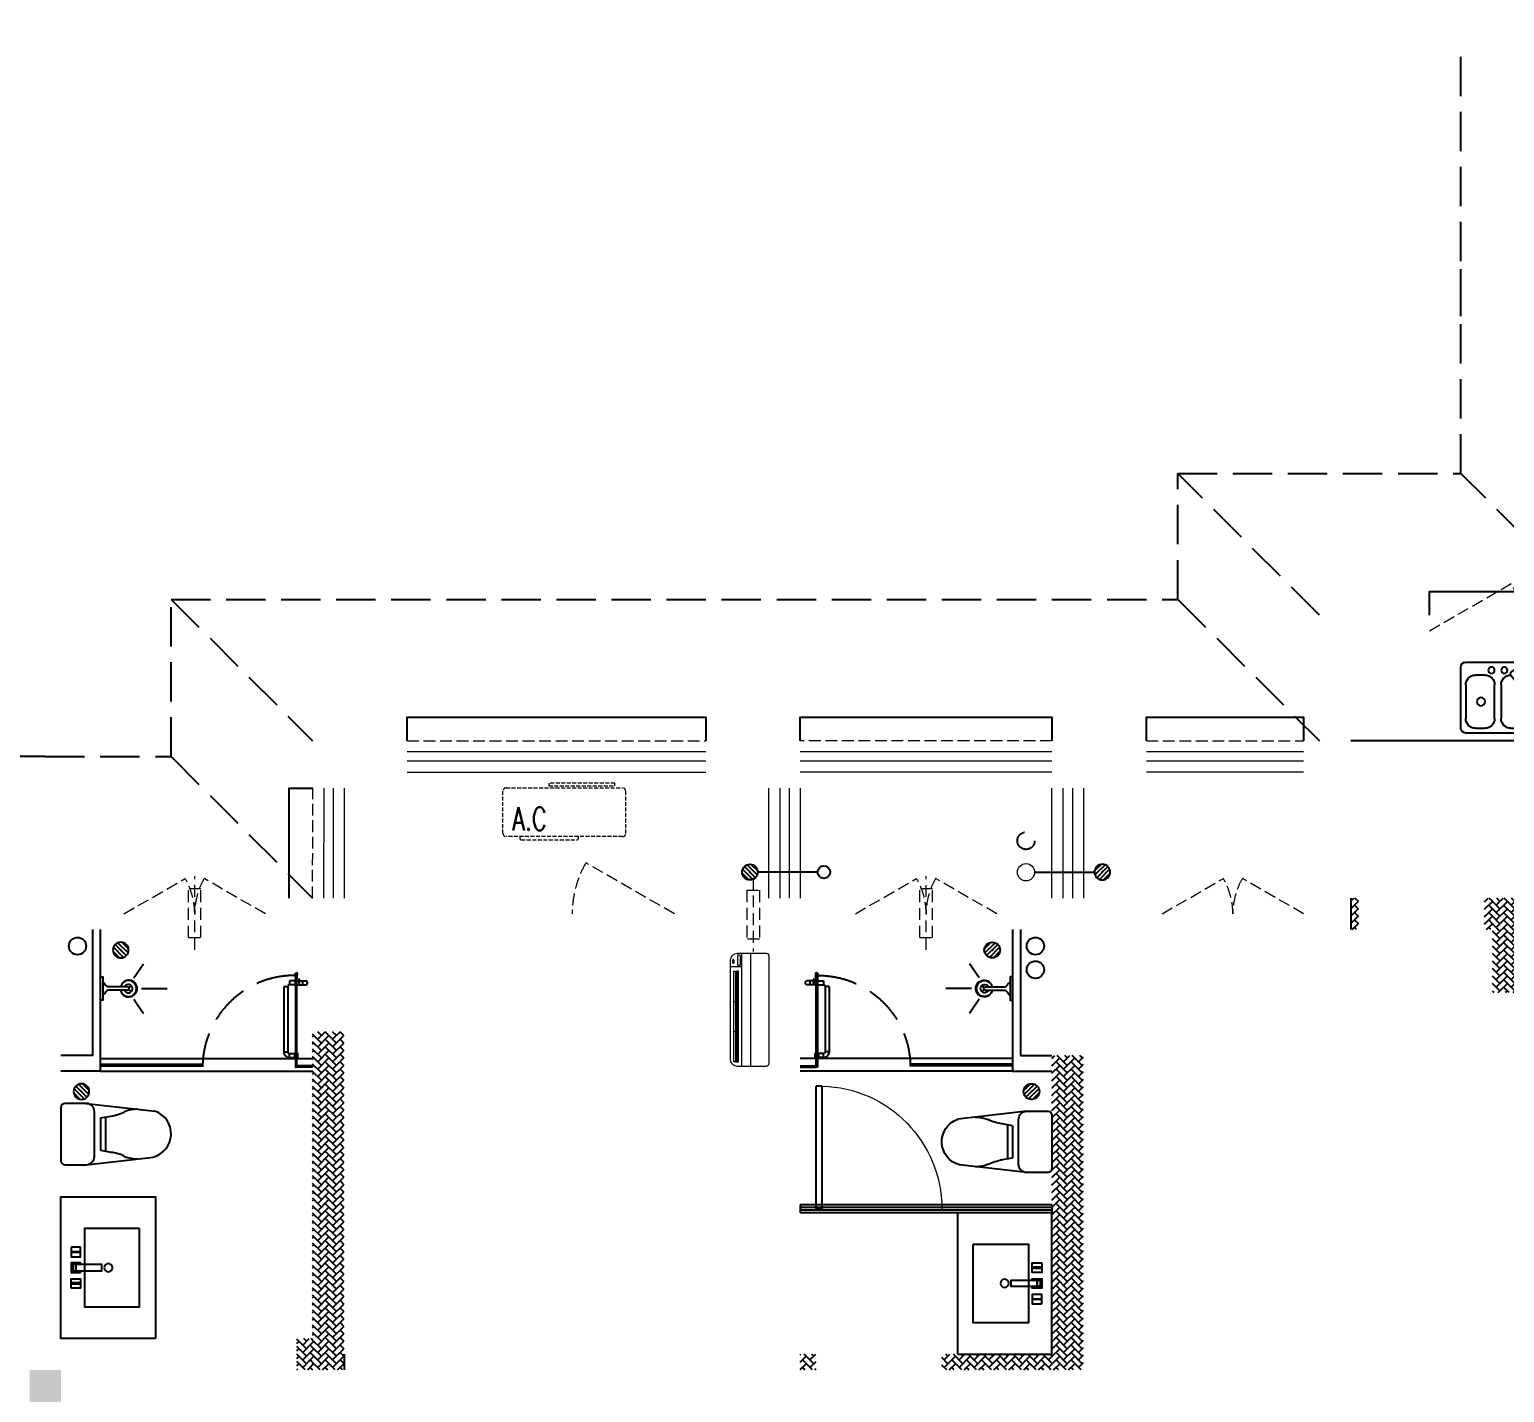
# Model space of a CAD drawing. Extents: x 3002737 to 4077523, y -995787 to -7267.
# Drawn here: x 3456554 to 3465931, y -894587 to -885920 of the extents above; entities that cross this region are included whole.
import ezdxf
from ezdxf.xclip import XClip

# ---------------------------------------------------------------- set-up
doc = ezdxf.new("R2010")
doc.units = 0
doc.header["$LTSCALE"] = 1000
doc.header["$MEASUREMENT"] = 0
doc.header["$XCLIPFRAME"] = 2
for name, pattern in [('DASH', [0.35, 0.25, -0.1]), ('DOTE', [2.42, 2, -0.2, 0.02, -0.2]), ('HIDDEN', [0.375, 0.25, -0.125])]:
    doc.linetypes.add(name, pattern=pattern)
doc.layers.get('0').update_dxf_attribs({"linetype": 'CONTINUOUS'})
for name, color, linetype in [('!!电气', 1, 'CONTINUOUS'), ('AH-FURNITURE', 1, 'CONTINUOUS'), ('CURTWALL', 4, 'CONTINUOUS'), ('IP-bath&kitchen-JOHNSON', 4, 'CONTINUOUS'), ('LVTRY', 252, 'CONTINUOUS'), ('P-bath&kitchen-JOHNSON', 4, 'CONTINUOUS'), ('VPIPE-中水', 122, 'CONTINUOUS'), ('VPIPE-凝结', 150, 'CONTINUOUS'), ('VPIPE-雨水', 4, 'DASH'), ('保温', 6, 'CONTINUOUS'), ('卫生间', 6, 'CONTINUOUS'), ('建筑-排气道', 252, 'CONTINUOUS'), ('看线', 185, 'CONTINUOUS')]:
    doc.layers.add(name, color=color, linetype=linetype)
for name, color, linetype, lineweight in [('DOTE', 19, 'DOTE', 9), ('PUB_HATCH', 8, 'CONTINUOUS', 9), ('VPIPE-废水', 31, 'TG_F', 18), ('WINDOW', 146, 'CONTINUOUS', 20), ('平面-栏杆', 56, 'CONTINUOUS', 15), ('平面-看线', 252, 'CONTINUOUS', 15), ('平面-空调室内机', 176, 'CONTINUOUS', 9), ('平面-空调预留孔', 252, 'CONTINUOUS', 15), ('立面-洞口示意', 252, 'CONTINUOUS', 13)]:
    doc.layers.add(name, color=color, linetype=linetype, lineweight=lineweight)
doc.styles.add('_TCH_DIM', font='SIMPLEX', dxfattribs={"bigfont": 'GBCBIG'})
doc.styles.add('DIM_FONT', font='SIMPLEX', dxfattribs={"width": 0.7, "bigfont": 'GBCBIG'})
doc.styles.add('TG_LINETYPE', font='SIMPLEX', dxfattribs={"width": 0.8, "height": 3, "bigfont": 'HZTXT'})
doc.linetypes.add('TG_F', pattern='A,2,-0.3,["F",TG_LINETYPE,S=0.1,R=0,X=-0.23,Y=-0.15],0', length=2.3)
pattern_1 = [(45, (0, 0), (0, 47.4157523), [100.584, -33.528]), (135, (23.708, 23.708), (3e-15, 47.4157523), [100.584, -33.528])]

# ---------------------------------------------------------------- blocks, each defined once
blk = doc.blocks.new('A$C74D73064')
at = {"layer": 'DOTE', "color": 252}
blk.add_line((94780, 54519.3), (94780, 8148.9), dxfattribs=at)
blk = doc.blocks.new('A$C7B1F0EBE')
at = {"color": 252}
ref = blk.add_blockref('A$C74D73064', (-53513, -33807.7), dxfattribs=at)
XClip(ref).set_block_clipping_path([(63315.4263309771, 50772.2529092039), (117315.4131985184, 70272.2529080271)])
blk = doc.blocks.new('A$C148B7D8E')
at = {"layer": '卫生间', "color": 252, "linetype": 'DASH'}
for p, q in [((15200, 9900), (16100, 10800)), ((17000, 9900), (17900, 10800)), ((17900, 10000), (17000, 9100)), ((24300, 10000), (23400, 9100)), ((24300, 9000), (23400, 8100))]:
    blk.add_line(p, q, dxfattribs=at)
blk.add_lwpolyline([(25100, 9000), (24300, 9000), (24300, 10000), (17900, 10000), (17900, 10800), (16100, 10800), (16100, 12200)], dxfattribs=at)
blk = doc.blocks.new('rrrrrrrrrrrra')
at = {"color": 8}
for p, q in [((252.6, 483.7), (-87.4, 483.7)), ((-112.4, 458.7), (-112.4, 324.3)), ((277.6, 324.3), (277.6, 458.7)), ((-112.4, 324.3), (-63.7, -103.4)), ((277.6, 324.3), (227.5, -115.6)), ((-59.1, 271.1), (224.3, 271.1)), ((-20.6, 232.4), (-34.2, 153.6)), ((191.3, 200.5), (-26.1, 200.5)), ((185.8, 232.4), (-20.6, 232.4)), ((185.8, 232.4), (199.4, 153.6))]:
    blk.add_line(p, q, dxfattribs=at)
for centre, radius, start, end in [((-87.4, 458.7), 25, 90, 180), ((252.6, 458.7), 25, 0, 90), ((-59.1, 324.3), 53.3, 180, 270), ((224.3, 324.3), 53.3, 270, 0), ((-322.6, 209.8), 293.8, 333.53685, 351.48282), ((487.8, 209.8), 293.8, 188.51718, 206.46315), ((149, -3.2), 224.1, 158.52022, 180), ((16.2, -3.2), 224.1, 0, 21.47978), ((83.8, -63.6), 152.8, 195.07732, 340.11812)]:
    blk.add_arc(centre, radius, start, end, dxfattribs=at)
blk = doc.blocks.new('A$C1E0F638F')
for points in [[(499.7, 435.1), (499.7, 85.1), (0, 85.1), (0, 435.1)], [(269.9, 30), (229.9, 30), (229.9, 195), (269.9, 195)], [(119.9, 0), (179.9, 0), (179.9, 60), (119.9, 60)], [(146.9, 55), (152.9, 55), (152.9, 5), (146.9, 5)], [(229.9, 30), (269.9, 30), (269.9, 10), (229.9, 10)], [(379.9, 0), (319.9, 0), (319.9, 60), (379.9, 60)], [(352.9, 55), (346.9, 55), (346.9, 5), (352.9, 5)]]:
    blk.add_lwpolyline(points, close=True)
blk.add_lwpolyline([(269.9, 60), (279.9, 60), (279.9, 0), (219.9, 0), (219.9, 60), (229.9, 60)])
blk.add_circle((249.9, 236.3), 26)
blk = doc.blocks.new('$lvtry$00000171')
for p, q in [((-74, 11), (-11, 74)), ((-70, -27), (27, 70)), ((-53, -53), (53, 53)), ((-27, -70), (70, 27)), ((11, -74), (74, -11))]:
    blk.add_line(p, q)
blk.add_circle((0, 0), 75)
blk.add_point((0, 0))
blk = doc.blocks.new('A$C5DCB2F21')
at = {"layer": 'IP-bath&kitchen-JOHNSON', "color": 8}
for p, q in [((73.6, 0), (-73.6, 0)), ((-10.5, -173.5), (-10.5, -49.3)), ((10.6, -173.5), (10.6, -49.3)), ((-68.3, -213.2), (-157.7, -275)), ((-0.1, -261.4), (-0.1, -424.7)), ((68.2, -213.2), (157.6, -275))]:
    blk.add_line(p, q, dxfattribs=at)
blk.add_lwpolyline([(73.6, 0), (73.6, -15.8), (-73.6, -15.8), (-73.6, 0)], dxfattribs=at)
for points in [[(-26.3, -30.7, -0.364142), (-37.8, -15.8, -0.020495)], [(-10.5, -49.4, 0.214893), (-26.3, -30.7, 7.649644)], [(10.6, -49.3, -0.21439), (26.3, -30.7, -7.649644)], [(26.3, -30.7, 0.364142), (37.8, -15.8, 0.020495)]]:
    blk.add_lwpolyline(points, format="xyb", dxfattribs=at)
blk.add_arc((0, -173.5), 10.5, 180, 0, dxfattribs=at)
for centre, major_axis, ratio, start_param, end_param in [((0, -181.3), (53.6, 0), 0.987577, 1.76809, 7.656688), ((0, -178.8), (-51, 0), 0.990052, -1.36297, 4.504563), ((0, -177.8), (-26.8, 0), 0.994812, -1.167677, 4.309269), ((-12.4, -164.7), (0, 1.43), 0.85, -1.570796, 4.712389), ((12.5, -164.7), (0, 1.43), 0.85, 4.712389, 10.995574), ((-12.4, -189.2), (0, 1.43), 0.85, 4.712389, 10.995574), ((12.5, -189.2), (0, 1.43), 0.85, 4.712389, 10.995574)]:
    blk.add_ellipse(centre, major_axis=major_axis, ratio=ratio, start_param=start_param, end_param=end_param, dxfattribs=at)
blk = doc.blocks.new('GDGDRGDGRD')
blk.add_hatch(color=252).paths.add_polyline_path([(491782.3, 524769), (491781.2, 524771.8), (491772.9, 524768.4), (491774, 524765.6)])
at = {"color": 252}
for p, q in [((491771.2, 524768.2), (491783, 524773.1)), ((491771.9, 524767.9), (491772.4, 524768.2)), ((491772, 524751.9), (491774.2, 524751.4)), ((491774.2, 524751.4), (491772.1, 524751.5)), ((491782.8, 524759.9), (491772.3, 524759.9)), ((491772.4, 524768.2), (491773.7, 524764.9)), ((491782.8, 524761.2), (491772.4, 524761.2)), ((491772.6, 524759.9), (491772.6, 524740.3)), ((491773.7, 524764.9), (491783, 524768.8)), ((491777.6, 524770.8), (491777.6, 524731.7)), ((491783.2, 524752), (491781, 524751.5)), ((491781, 524751.5), (491783.1, 524751.5)), ((491781.6, 524772), (491783.3, 524772.7)), ((491781.6, 524772), (491783, 524768.8)), ((491782.6, 524759.9), (491782.6, 524738.5))]:
    blk.add_line(p, q, dxfattribs=at)
for centre, radius, start, end in [((491783.7, 524755), 13.5, 155.15235, 208.97795), ((491771.6, 524767.3), 1, 111.52657, 175.76516), ((491791.1, 524766.6), 20.5, 177.99149, 196.90025), ((491772.1, 524767.5), 0.5, 112.73297, 178.05418), ((491791.1, 524766.7), 19.5, 177.46581, 196.24837), ((491786.2, 524755.4), 14.6, 161.89734, 193.71468), ((491772.3, 524748.7), 0.5, 208.97795, 24.22835), ((491781.4, 524752.8), 9.42, 188.01541, 204.22835), ((491782.7, 524748.6), 0.5, 155.41865, 330.15022), ((491771.6, 524753.7), 11.7, 335.41865, 349.51767), ((491806.6, 524764.1), 24, 160.76087, 187.04874), ((491771.3, 524755.4), 12.4, 343.94508, 21.34777), ((491783.4, 524772), 1.17, 340.04011, 112.53297), ((491771.5, 524755), 13.4, 330.15022, 25.08154), ((491783.5, 524772.2), 0.5, 340.76087, 112.53297), ((491803.9, 524764.6), 20.6, 160.04011, 190.84731)]:
    blk.add_arc(centre, radius, start, end, dxfattribs=at)
blk.add_open_spline([(491772.6, 524740.3), (491773.5, 524739.5), (491775.3, 524737.9), (491778.5, 524741.7), (491781, 524739.7), (491782.6, 524738.5)], degree=3, knots=[0, 0, 0, 0, 3.066329, 6.218313, 11.124135, 11.124135, 11.124135, 11.124135])
at = {"layer": 'IP-bath&kitchen-JOHNSON', "color": 252}
for p, q in [((490532.6, 524228.1), (491882.6, 524228.1)), ((490532.6, 524193.1), (491182.6, 524193.1)), ((490532.6, 524183.1), (491182.6, 524183.1)), ((491182.6, 524183.1), (491182.6, 524193.1)), ((491882.6, 524183.1), (491782.6, 524183.1)), ((491782.6, 524173.1), (491782.6, 524183.1)), ((491882.6, 524173.1), (491782.6, 524173.1)), ((490532.6, 524148.1), (491882.6, 524148.1))]:
    blk.add_line(p, q, dxfattribs=at)
for points in [[(490532.6, 525048.5), (490532.6, 524148.1), (490282.6, 524148.1)], [(490482.6, 525048.5), (490482.6, 524248.1), (490282.6, 524248.1)]]:
    blk.add_lwpolyline(points, dxfattribs=at)
at = {"layer": 'LVTRY', "color": 252}
blk.add_lwpolyline([(490882.6, 522448.5), (490282.6, 522448.5), (490282.6, 523348.5), (490882.6, 523348.5)], close=True, dxfattribs=at)
at = {"layer": 'P-bath&kitchen-JOHNSON', "color": 252}
for p, q in [((491772.5, 524735.5), (491778.8, 524735.5)), ((491772.5, 524705.5), (491772.5, 524735.5)), ((491775.4, 524735.5), (491777.7, 524733.2)), ((491775.4, 524716.5), (491775.4, 524735.5)), ((491777.7, 524718), (491777.7, 524733.2)), ((491778.8, 524735.5), (491780.5, 524733.8)), ((491778.8, 524733.2), (491778.8, 524735.5)), ((491780.5, 524733.2), (491780.5, 524733.8)), ((491794.2, 524735.5), (491797.1, 524735.5)), ((491794.2, 524735.5), (491794.2, 524705.5)), ((491797.1, 524735.5), (491799.4, 524733.2)), ((491797.1, 524735.5), (491797.1, 524718.1)), ((491799.4, 524707.9), (491799.4, 524733.2)), ((491699.5, 524686.9), (491699.5, 524271.2)), ((491699.5, 524686.9), (491724.8, 524686.9)), ((491724.8, 524686.9), (491724.8, 524271.2)), ((491735.2, 524722.6), (491735.2, 524697.2)), ((491766.9, 524722.6), (491735.2, 524722.6)), ((491766.9, 524697.2), (491735.2, 524697.2)), ((491772.5, 524705.5), (491778.8, 524705.5)), ((491775.4, 524724.6), (491775.4, 524705.5)), ((491775.4, 524705.5), (491777.7, 524707.8)), ((491777.7, 524718), (491777.7, 524707.8)), ((491778.8, 524707.8), (491778.8, 524705.5)), ((491778.8, 524705.5), (491780.5, 524707.3)), ((491780.5, 524707.8), (491780.5, 524707.3)), ((491788.8, 524722.6), (491843.5, 524722.6)), ((491788.8, 524697.2), (491843.5, 524697.2)), ((491794.2, 524705.5), (491797.1, 524705.5)), ((491797.1, 524705.5), (491797.1, 524723)), ((491797.1, 524705.5), (491799.4, 524707.9)), ((491820.4, 524697.2), (491820.4, 524722.6)), ((491699.5, 524271.2), (491724.8, 524271.2)), ((491769.2, 524263.1), (491766.9, 524260.8)), ((491769.2, 524263.1), (491769.2, 524233.2)), ((491772, 524263.1), (491769.2, 524263.1)), ((491772, 524263.1), (491772, 524233.2)), ((491783.6, 524263.1), (491786.4, 524263.1)), ((491783.6, 524233.2), (491783.6, 524263.1)), ((491786.4, 524233.2), (491786.4, 524263.1)), ((491786.4, 524263.1), (491788.2, 524261.4)), ((491788.2, 524234.9), (491788.2, 524261.4)), ((491735.2, 524235.5), (491735.2, 524260.8)), ((491735.2, 524260.8), (491766.9, 524260.8)), ((491735.2, 524235.5), (491766.9, 524235.5)), ((491766.9, 524260.8), (491766.9, 524235.5)), ((491769.2, 524233.2), (491766.9, 524235.5)), ((491772, 524233.2), (491769.2, 524233.2)), ((491783.6, 524233.2), (491786.4, 524233.2))]:
    blk.add_line(p, q, dxfattribs=at)
blk.add_lwpolyline([(491782.6, 524173.1), (491782.6, 524759.9), (491772.6, 524759.9), (491772.6, 524173.2)], close=True, dxfattribs=at)
at = {"layer": 'P-bath&kitchen-JOHNSON', "color": 252, "linetype": 'DASH'}
blk.add_arc((491768.7, 524170.7), 586.2, 89.79672, 179.39224, dxfattribs=at)
at = {"layer": 'P-bath&kitchen-JOHNSON', "color": 252}
blk.add_arc((491834.9, 524709.9), 15.3, 304.05298, 55.96165, dxfattribs=at)
for centre, major_axis, start_param, end_param in [((491735.2, 524686.9), (0, 10.4), 0, 1.570796), ((491735.2, 524271.2), (0, 35.7), 1.570796, 3.141593), ((491735.2, 524271.2), (0, 10.4), 1.570796, 3.141593)]:
    blk.add_ellipse(centre, major_axis=major_axis, ratio=1, start_param=start_param, end_param=end_param, dxfattribs=at)
at = {"layer": 'IP-bath&kitchen-JOHNSON', "color": 252, "rotation": 90.008488524447}
blk.add_blockref('A$C5DCB2F21', (490532.6, 524673.5), dxfattribs=at)
at = {"layer": 'LVTRY', "color": 252, "xscale": -0.6666666667107826, "yscale": 0.6666666667107826}
for p in [(490662.6, 524918.5), (490412.6, 524018.5)]:
    blk.add_blockref('$lvtry$00000171', p, dxfattribs=at)
at = {"layer": 'LVTRY', "color": 252, "extrusion": (0, 0, -1), "xscale": -1, "zscale": -1, "rotation": 270}
blk.add_blockref('rrrrrrrrrrrra', (-490766.3, 523665.7), dxfattribs=at)
at = {"layer": 'LVTRY', "color": 252, "xscale": -1, "rotation": 270}
blk.add_blockref('A$C1E0F638F', (490347.5, 522648.8), dxfattribs=at)
blk = doc.blocks.new('rtyg7uyhg')
at = {"layer": 'LVTRY'}
for p, q in [((194234.6, 45488.8), (193621, 45488.8)), ((193590.3, 45458.1), (193590.3, 45069.5)), ((193682.3, 45407), (193887.8, 45407)), ((193896.4, 45429.9), (193857.6, 45326.3)), ((193875.3, 45316), (193945.6, 45401.5)), ((193925.8, 45440.4), (193940.1, 45432.2)), ((194111.9, 45407), (194173.3, 45407)), ((194265.3, 45069.5), (194265.3, 45458.1)), ((193621, 45130.8), (193621, 45345.6)), ((193857.6, 45326.3), (193875.3, 45316)), ((194009.6, 45345.6), (194009.6, 45130.8)), ((194050.5, 45130.8), (194050.5, 45345.6)), ((194234.6, 45345.6), (194234.6, 45130.8)), ((193621, 45038.8), (194234.6, 45038.8)), ((193948.3, 45069.5), (193682.3, 45069.5)), ((194173.3, 45069.5), (194111.9, 45069.5))]:
    blk.add_line(p, q, dxfattribs=at)
for centre, radius in [((193866.4, 45437.7), 20.5), ((193989.2, 45437.7), 20.5), ((194071, 45437.7), 20.5), ((193815.3, 45238.2), 25.6), ((194137.5, 45238.2), 25.6)]:
    blk.add_circle(centre, radius, dxfattribs=at)
for centre, radius, start, end in [((193621, 45458.1), 30.7, 89.99999, 179.99999), ((194234.6, 45458.1), 30.7, 359.99999, 89.99999), ((193682.3, 45345.6), 61.4, 89.99999, 179.99999), ((193915.6, 45422.7), 20.5, 59.99999, 159.46231), ((193929.8, 45414.5), 20.5, 320.53767, 59.99999), ((193948.3, 45345.6), 61.4, 359.99999, 89.99999), ((194111.9, 45345.6), 61.4, 89.99999, 179.99999), ((194173.3, 45345.6), 61.4, 359.99999, 89.99999), ((193682.3, 45130.8), 61.4, 179.99999, 269.99999), ((193948.3, 45130.8), 61.4, 269.99999, 359.99999), ((194111.9, 45130.8), 61.4, 179.99999, 269.99999), ((194173.3, 45130.8), 61.4, 269.99999, 359.99999), ((193621, 45069.5), 30.7, 179.99999, 269.99999), ((194234.6, 45069.5), 30.7, 269.99999, 359.99999)]:
    blk.add_arc(centre, radius, start, end, dxfattribs=at)
at = {"layer": 'LVTRY', "style": 'DIM_FONT', "width": 0.8, "flags": 9}
for tag in ['YSIZE', 'XSIZE']:
    blk.add_attdef(tag, (193927.8, 45487.8), '', height=0.5, rotation=89.99999, dxfattribs=at)
blk = doc.blocks.new('A$C60D053AF')
at = {"layer": 'AH-FURNITURE', "color": 8}
for p, q in [((232.5, -90), (128.3, -90)), ((192.5, -71), (327.6, -71)), ((192.5, -91), (327.6, -91)), ((355.9, -82.7), (384.2, -129)), ((232.5, -110), (128.3, -110)), ((245, -129.5), (245, -122.5)), ((265, -129.5), (265, -122.5)), ((341.7, -96.9), (370, -143.2)), ((255, -281), (255, -251)), ((255, -281), (393, -281)), ((393, -281), (393, -251))]:
    blk.add_line(p, q, dxfattribs=at)
for points in [[(170, -68, 1), (170, -94), (192.5, -94), (192.5, -68)], [(268, -122.5), (268, -107, 0.414214), (248, -87), (232.5, -87), (232.5, -113), (242, -113), (242, -122.5)], [(234, -251), (414, -251, 0.414214), (424, -241), (424, -111, 0.414214), (414, -101), (234, -101, 0.414214), (224, -111), (224, -241, 0.414214)], [(242, -152, 1), (268, -152), (268, -129.5), (242, -129.5)], [(383.8, -161.2, 1), (402.2, -142.8), (386.3, -126.9), (367.9, -145.3)]]:
    blk.add_lwpolyline(points, format="xyb", close=True, dxfattribs=at)
for centre, radius in [((100, -100), 30), ((255, -152), 15), ((255, -152), 10), ((393, -152), 15), ((393, -152), 10)]:
    blk.add_circle(centre, radius, dxfattribs=at)
for radius in [40, 20]:
    blk.add_arc((327.6, -111), radius, 45, 90, dxfattribs=at)
blk = doc.blocks.new('A-Kitchen-7')
at = {"layer": 'LVTRY'}
for p, q in [((-519, 780), (-7, 834)), ((-7, 834), (-4, 811)), ((-515, 756), (-519, 780)), ((-4, 811), (-515, 756)), ((515, 756), (-515, 756)), ((-515, 756), (-515, 40)), ((-486, 761), (-485, 756)), ((-29, 767), (-112, 756)), ((-29, 767), (-35, 806)), ((515, 780), (0, 780)), ((0, 756), (0, 780)), ((515, 756), (515, 780)), ((515, 40), (515, 756)), ((-515, 40), (515, 40))]:
    blk.add_line(p, q, dxfattribs=at)
blk.add_lwpolyline([(-469, 40), (-469, 0), (469, 0), (469, 40)], close=True, dxfattribs=at)
blk = doc.blocks.new('FRSDFDGDGDRGDR')
at = {"layer": '平面-空调预留孔', "color": 252}
for p, q in [((699612.3, 775044), (699612.3, 775441.2)), ((699618.9, 775447.8), (699746.3, 775447.8)), ((699746.3, 775447.8), (699746.3, 775355.4)), ((699719.9, 775342.2), (699719.9, 775143)), ((699726.5, 775348.8), (699739.7, 775348.8)), ((699726.5, 775136.4), (699739.7, 775136.4)), ((699746.3, 775129.8), (699746.3, 775037.4)), ((699746.3, 775037.4), (699618.9, 775037.4))]:
    blk.add_line(p, q, dxfattribs=at)
blk.add_lwpolyline([(699766.1, 775166.7), (699792.5, 775153.5), (699792.5, 775057.2), (699766.1, 775044), (699766.1, 775017.6), (699618.9, 775017.6, -0.414214), (699592.5, 775044), (699592.5, 775441.2, -0.414214), (699618.9, 775467.6), (699766.1, 775467.6), (699766.1, 775441.2), (699792.5, 775428), (699792.5, 775331.6), (699766.1, 775318.4)], format="xyb", close=True, dxfattribs=at)
for centre, radius in [((699739.7, 775331.6), 10.6), ((699739.7, 775243.2), 15.8), ((699739.7, 775153.5), 10.6)]:
    blk.add_circle(centre, radius, dxfattribs=at)
for centre, start, end in [((699618.9, 775441.2), 90, 180), ((699726.5, 775342.2), 90, 180), ((699739.7, 775355.4), 270, 360), ((699726.5, 775143), 180, 270), ((699739.7, 775129.8), 0, 90), ((699618.9, 775044), 180, 270)]:
    blk.add_arc(centre, 6.6, start, end, dxfattribs=at)
blk = doc.blocks.new('*U153')
h = blk.add_hatch(color=5)
h.set_gradient(color1=(0, 0, 255), rotation=180, tint=1)
h.paths.add_polyline_path([(0, 0), (-6.35, -6.35), (-6.35, -2.159), (-15, -2.159), (-15, 2.159), (-6.35, 2.159), (-6.35, 6.35)])
at = {"color": 0, "linetype": 'Continuous'}
blk.add_lwpolyline([(0, 0), (-6.35, -6.35), (-6.35, -2.159), (-15, -2.159), (-15, 2.159), (-6.35, 2.159), (-6.35, 6.35)], close=True, dxfattribs=at)
blk = doc.blocks.new('GDGDRGDRGRD')
at = {"layer": 'PUB_HATCH'}
blk.add_hatch(color=252, dxfattribs=at).paths.add_polyline_path([(430319.8, 370173.6), (430319.8, 370443.6), (430179.8, 370443.6), (430179.8, 370428.6), (430284.8, 370428.6), (430304.8, 370408.6), (430304.8, 370208.6), (430284.8, 370188.6), (429964.8, 370188.6), (429944.8, 370208.6), (429944.8, 370408.6), (429964.8, 370428.6), (430069.8, 370428.6), (430069.8, 370443.6), (429929.8, 370443.6), (429929.8, 370173.6)])
at = {"layer": 'LVTRY', "color": 251}
for p, q in [((430080.5, 371515.4), (429864.6, 371758.3)), ((430334.8, 371758.3), (429864.6, 371758.3)), ((429864.6, 371758.3), (429864.6, 370858.3)), ((430234.8, 370858.3), (430234.8, 371758.3)), ((430334.8, 371515.4), (430080.5, 371515.4)), ((430080.5, 371515.4), (430080.5, 371100.3)), ((429864.6, 370858.3), (430080.5, 371100.3)), ((430080.5, 371100.3), (430334.8, 371100.3)), ((429864.6, 370858.3), (430334.8, 370858.3))]:
    blk.add_line(p, q, dxfattribs=at)
at = {"layer": 'LVTRY'}
for p, q in [((429914.8, 370948.3), (429914.8, 371668.3)), ((429924.8, 371678.3), (430324.8, 371678.3)), ((429994.8, 371628.3), (429994.8, 371418.3)), ((429999.8, 371628.3), (429999.8, 371418.3)), ((430289.8, 371638.3), (430004.8, 371638.3)), ((430289.8, 371633.3), (430004.8, 371633.3)), ((430045.1, 371658.3), (430045.1, 371568.3)), ((430049.6, 371658.3), (430045.1, 371658.3)), ((430049.6, 371568.3), (430049.6, 371658.3)), ((430194.8, 371418.3), (430194.8, 371628.3)), ((430199.8, 371418.3), (430199.8, 371628.3)), ((430234.8, 371668.3), (430234.8, 370948.3)), ((429974.8, 371525.6), (430102.3, 371525.6)), ((429974.8, 371521.1), (429974.8, 371525.6)), ((430102.3, 371521.1), (429974.8, 371521.1)), ((430045.1, 371568.3), (430049.6, 371568.3)), ((430219.8, 371525.6), (430092.3, 371525.6)), ((430092.3, 371525.6), (430092.3, 371521.1)), ((430092.3, 371521.1), (430219.8, 371521.1)), ((430102.3, 371525.6), (430102.3, 371521.1)), ((430219.8, 371521.1), (430219.8, 371525.6)), ((430234.8, 371100.3), (430234.8, 371515.4)), ((430045.1, 371388.3), (430045.1, 371478.3)), ((430045.1, 371478.3), (430049.6, 371478.3)), ((430049.6, 371478.3), (430049.6, 371388.3)), ((429935.4, 371358.3), (429974.2, 371358.3)), ((429954.8, 371338.9), (429954.8, 371377.7)), ((430004.8, 371413.3), (430289.8, 371413.3)), ((430004.8, 371408.3), (430289.8, 371408.3)), ((430049.6, 371388.3), (430045.1, 371388.3)), ((429935.4, 371258.3), (429974.2, 371258.3)), ((429954.8, 371238.9), (429954.8, 371277.7)), ((429994.8, 370988.3), (429994.8, 371198.3)), ((429999.8, 370988.3), (429999.8, 371198.3)), ((430004.8, 371208.3), (430289.8, 371208.3)), ((430004.8, 371203.3), (430289.8, 371203.3)), ((430045.1, 371228.3), (430045.1, 371138.3)), ((430049.6, 371228.3), (430045.1, 371228.3)), ((430045.1, 371138.3), (430049.6, 371138.3)), ((430049.6, 371138.3), (430049.6, 371228.3)), ((430194.8, 371198.3), (430194.8, 370988.3)), ((430199.8, 371198.3), (430199.8, 370988.3)), ((430102.3, 371095.6), (429974.8, 371095.6)), ((429974.8, 371095.6), (429974.8, 371091.1)), ((429974.8, 371091.1), (430102.3, 371091.1)), ((430045.1, 370958.3), (430045.1, 371048.3)), ((430045.1, 371048.3), (430049.6, 371048.3)), ((430049.6, 371048.3), (430049.6, 370958.3)), ((430092.3, 371091.1), (430092.3, 371095.6)), ((430092.3, 371095.6), (430219.8, 371095.6)), ((430219.8, 371091.1), (430092.3, 371091.1)), ((430102.3, 371091.1), (430102.3, 371095.6)), ((430219.8, 371095.6), (430219.8, 371091.1)), ((430289.8, 370983.3), (430004.8, 370983.3)), ((430289.8, 370978.3), (430004.8, 370978.3)), ((430049.6, 370958.3), (430045.1, 370958.3)), ((430324.8, 370938.3), (429924.8, 370938.3))]:
    blk.add_line(p, q, dxfattribs=at)
at = {"layer": 'LVTRY', "color": 252}
for p, q in [((430069.8, 370428.6), (430069.8, 370443.6)), ((430179.8, 370428.6), (430179.8, 370443.6))]:
    blk.add_line(p, q, dxfattribs=at)
at = {"layer": 'LVTRY'}
blk.add_lwpolyline([(429608.8, 370758.3), (429734.8, 370758.3), (429734.8, 371758.3), (427634.8, 371758.3)], dxfattribs=at)
at = {"layer": 'LVTRY', "color": 252}
for points in [[(430334.8, 370158.6), (429914.8, 370158.6), (429914.8, 370458.6), (430334.8, 370458.6)], [(430319.8, 370173.6), (429929.8, 370173.6), (429929.8, 370443.6), (430319.8, 370443.6)], [(429964.8, 370428.6), (430284.8, 370428.6), (430304.8, 370408.6), (430304.8, 370208.6), (430284.8, 370188.6), (429964.8, 370188.6), (429944.8, 370208.6), (429944.8, 370408.6), (429964.8, 370428.6)]]:
    blk.add_lwpolyline(points, close=True, dxfattribs=at)
at = {"layer": 'LVTRY'}
for centre, radius in [((430147.3, 371523.3), 29.7), ((430147.3, 371523.3), 11.7), ((429954.8, 371358.3), 17), ((429954.8, 371258.3), 17), ((430147.3, 371093.3), 29.7), ((430147.3, 371093.3), 11.7)]:
    blk.add_circle(centre, radius, dxfattribs=at)
for centre, radius, start, end in [((429924.8, 371668.3), 10, 90, 180), ((430004.8, 371628.3), 10, 90, 180), ((430004.8, 371628.3), 5, 90, 180), ((430189.8, 371628.3), 10, 0, 90), ((430189.8, 371628.3), 5, 0, 90), ((430224.8, 371668.3), 10, 0, 90), ((430047.3, 371523.3), 56.7, 2.27424, 87.72576), ((430047.3, 371523.3), 52.2, 2.47041, 87.52959), ((430047.3, 371523.3), 56.7, 272.27424, 357.72576), ((430047.3, 371523.3), 52.2, 272.47041, 357.52959), ((430147.3, 371523.3), 56.7, 92.27424, 177.72576), ((430147.3, 371523.3), 56.7, 182.27424, 267.72576), ((430147.3, 371523.3), 52.2, 92.47041, 177.52959), ((430147.3, 371523.3), 52.2, 182.47041, 267.52959), ((430004.8, 371418.3), 10, 180, 270), ((430004.8, 371418.3), 5, 180, 270), ((430189.8, 371418.3), 5, 270, 0), ((430189.8, 371418.3), 10, 270, 0), ((430004.8, 371198.3), 10, 90, 180), ((430004.8, 371198.3), 5, 90, 180), ((430047.3, 371093.3), 56.7, 2.27424, 87.72576), ((430047.3, 371093.3), 52.2, 2.47041, 87.52959), ((430147.3, 371093.3), 56.7, 92.27424, 177.72576), ((430147.3, 371093.3), 52.2, 92.47041, 177.52959), ((430189.8, 371198.3), 10, 0, 90), ((430189.8, 371198.3), 5, 0, 90), ((430047.3, 371093.3), 56.7, 272.27424, 357.72576), ((430047.3, 371093.3), 52.2, 272.47041, 357.52959), ((430147.3, 371093.3), 56.7, 182.27424, 267.72576), ((430147.3, 371093.3), 52.2, 182.47041, 267.52959), ((430004.8, 370988.3), 10, 180, 270), ((430004.8, 370988.3), 5, 180, 270), ((430189.8, 370988.3), 5, 270, 0), ((430189.8, 370988.3), 10, 270, 0), ((429924.8, 370948.3), 10, 180, 270), ((430224.8, 370948.3), 10, 270, 0)]:
    blk.add_arc(centre, radius, start, end, dxfattribs=at)
at = {"layer": '立面-洞口示意', "color": 252}
blk.add_lwpolyline([(430334.8, 370158.6), (430071.3, 370252.5), (429914.8, 370458.6)], dxfattribs=at)
at = {"xscale": -1, "rotation": 270}
blk.add_blockref('FRSDFDGDGDRGDR', (-345582.7, -327434.2), dxfattribs=at)
at = {"rotation": 270}
blk.add_blockref('A$C60D053AF', (430334.8, 372358.3), dxfattribs=at)
at = {"xscale": -1}
blk.add_blockref('rtyg7uyhg', (622599.6, 326769.5), dxfattribs=at)
at = {"layer": 'LVTRY', "color": 1, "extrusion": (0, 0, -1), "xscale": -0.7999999999883585, "yscale": 0.7999999999883585, "zscale": -0.7999999999883585}
blk.add_blockref('A-Kitchen-7', (-429196.8, 370158.6), dxfattribs=at)
at = {"layer": '建筑-排气道', "xscale": -5, "yscale": 5, "zscale": 5, "rotation": 90}
blk.add_blockref('*U153', (430134.7, 370490.9), dxfattribs=at)
blk = doc.blocks.new('GDFGDGRD')
at = {"layer": '保温', "linetype": 'ByBlock', "ltscale": 10}
h = blk.add_hatch(dxfattribs=at)
h.set_pattern_fill('AR-HBONE', color=251, scale=55)
h.set_pattern_definition(pattern_1)
h.paths.add_polyline_path([(436215.3, 372423.6), (436216.6, 373023.7), (436416.6, 373023.7), (436415.3, 372423.6)])
h = blk.add_hatch(dxfattribs=at)
h.set_pattern_fill('AR-HBONE', color=251, scale=55)
h.set_pattern_definition(pattern_1)
h.paths.add_polyline_path([(436416.6, 372823.7), (436416.6, 373023.7), (436466.6, 373023.7), (436466.6, 372823.7)])
h = blk.add_hatch(dxfattribs=at)
h.set_pattern_fill('AR-HBONE', color=251, scale=55)
h.set_pattern_definition(pattern_1)
h.paths.add_polyline_path([(437266.6, 372823.7), (437266.6, 373023.7), (437316.6, 373023.7), (437316.6, 372823.7)])
h = blk.add_hatch(dxfattribs=at)
h.set_pattern_fill('AR-HBONE', color=251, scale=55)
h.set_pattern_definition(pattern_1)
h.paths.add_polyline_path([(443716.5, 370023.7), (443716.5, 372173.7), (443916.5, 372173.7), (443916.5, 370023.7)])
h = blk.add_hatch(dxfattribs=at)
h.set_pattern_fill('AR-HBONE', color=251, scale=55)
h.set_pattern_definition(pattern_1)
h.paths.add_polyline_path([(439016.6, 370023.7), (439016.6, 372023.7), (439216.6, 372023.7), (439216.6, 370023.7)])
h = blk.add_hatch(dxfattribs=at)
h.set_pattern_fill('AR-HBONE', color=251, scale=55)
h.set_pattern_definition(pattern_1)
h.paths.add_polyline_path([(443916.5, 370023.7), (443916.5, 370223.7), (444016.5, 370223.7), (444016.5, 370023.7)])
h = blk.add_hatch(dxfattribs=at)
h.set_pattern_fill('AR-HBONE', color=251, scale=55)
h.set_pattern_definition(pattern_1)
h.paths.add_polyline_path([(439216.6, 370023.7), (439216.6, 370123.7), (439916.6, 370123.7), (439916.6, 370023.7)])
h = blk.add_hatch(dxfattribs=at)
h.set_pattern_fill('AR-HBONE', color=251, scale=55)
h.set_pattern_definition(pattern_1)
h.paths.add_polyline_path([(440716.6, 370023.7), (440716.6, 370123.7), (440816.6, 370123.7), (440816.6, 370023.7)])
at = {"layer": '保温', "color": 251, "linetype": 'ByBlock', "ltscale": 10}
for p, q in [((437316.6, 373023.7), (437316.6, 372823.7)), ((443716.5, 370123.7), (443716.5, 370023.7))]:
    blk.add_line(p, q, dxfattribs=at)
blk = doc.blocks.new('A$C001338C2')
at = {"color": 8}
for p, q in [((0, 249), (0, 22)), ((845, 304), (55, 304)), ((109, 215), (109, 304)), ((900, 22), (900, 249)), ((22, 0), (878, 0))]:
    blk.add_line(p, q, dxfattribs=at)
at = {"color": 8, "lineweight": 5}
for p, q in [((865, 279), (144, 279)), ((144, 279), (144, 266)), ((387, 279), (144, 279)), ((144, 279), (144, 253)), ((144, 266), (865, 266)), ((144, 240), (144, 253)), ((144, 253), (865, 253)), ((865, 240), (144, 240)), ((387, 240), (387, 279)), ((622, 240), (387, 240)), ((865, 279), (622, 279)), ((622, 279), (622, 240)), ((865, 253), (865, 279)), ((865, 266), (865, 240)), ((900, 215), (0, 215)), ((900, 143), (0, 143))]:
    blk.add_line(p, q, dxfattribs=at)
at = {"color": 8}
for points in [[(89, 226), (22, 226, -0.414214), (17, 232), (17, 243, -0.414214), (22, 249), (89, 249, -0.414214), (95, 243), (95, 232, -0.414214)], [(73, 275), (57, 275, -0.414214), (51, 281), (51, 283, -0.414214), (57, 289), (73, 289, -0.414214), (79, 283), (79, 281, -0.414214)]]:
    blk.add_lwpolyline(points, format="xyb", close=True, dxfattribs=at)
for centre, radius, start, end in [((55, 249), 55, 90, 180), ((845, 249), 55, 360, 90), ((22, 22), 22, 180, 270), ((878, 22), 22, 270, 360)]:
    blk.add_arc(centre, radius, start, end, dxfattribs=at)
blk = doc.blocks.new('dongkong')
at = {"layer": '平面-空调预留孔', "color": 8, "linetype": 'HIDDEN', "ltscale": 0.3}
for p, q in [((-603796, 210899.9), (-603796, 210431.5)), ((-603836, 210821), (-603836, 210510.8)), ((-603836, 210821), (-603756, 210821)), ((-603756, 210821), (-603756, 210510.8))]:
    blk.add_line(p, q, dxfattribs=at)
blk.add_lwpolyline([(-603756, 210510.8), (-603836, 210510.8)], dxfattribs=at)
blk = doc.blocks.new('DSGDFGF')
blk.add_hatch(color=252).paths.add_polyline_path([(677792.1, 343575.9), (677790.9, 343578.7), (677782.6, 343575.2), (677783.8, 343572.5)])
at = {"color": 252}
for p, q in [((677781, 343575.1), (677792.8, 343580)), ((677781.6, 343574.8), (677782.2, 343575)), ((677782.2, 343575), (677783.5, 343571.8)), ((677783.5, 343571.8), (677792.7, 343575.6)), ((677787.3, 343577.7), (677787.3, 343538.6)), ((677791.4, 343578.9), (677793.1, 343579.6)), ((677791.4, 343578.9), (677792.7, 343575.6)), ((677781.8, 343558.8), (677784, 343558.3)), ((677784, 343558.3), (677781.8, 343558.3)), ((677792.6, 343568.1), (677782.1, 343568.1)), ((677792.6, 343566.8), (677782.1, 343566.8)), ((677782.3, 343566.8), (677782.3, 343547.2)), ((677792.9, 343558.9), (677790.7, 343558.4)), ((677790.7, 343558.4), (677792.9, 343558.4)), ((677792.3, 343566.8), (677792.3, 343545.4)), ((676440.6, 342778.8), (676375.8, 342843.6)), ((676457.7, 342790), (676387, 342860.7)), ((676468.9, 342807.1), (676404.1, 342871.9)), ((676471.8, 342832.4), (676429.4, 342874.8)), ((677752.3, 342860.3), (677792.3, 342860.3)), ((677752.3, 342080.3), (677752.3, 342860.3)), ((677792.3, 342080.3), (677792.3, 342860.3)), ((676415.3, 342775.8), (676372.8, 342818.3)), ((676292.3, 342675.2), (676292.3, 342335.2)), ((676451.7, 342700.2), (676317.3, 342700.2)), ((676451.7, 342700.2), (676891.6, 342650.1)), ((676505, 342363.4), (676505, 342646.9)), ((676543.6, 342608.4), (676622.4, 342622)), ((676543.6, 342608.4), (676543.6, 342402)), ((676575.6, 342613.9), (676575.6, 342396.5)), ((676451.7, 342310.2), (676879.4, 342358.9)), ((676543.6, 342402), (676622.4, 342388.4)), ((676317.3, 342310.2), (676451.7, 342310.2)), ((677792.3, 342080.3), (677752.3, 342080.3))]:
    blk.add_line(p, q, dxfattribs=at)
for points in [[(676792.3, 341855.3), (676442.3, 341855.3), (676442.3, 341355.6), (676792.3, 341355.6)], [(676357.2, 341735.5), (676357.2, 341675.5), (676417.2, 341675.5), (676417.2, 341735.5)], [(676412.2, 341708.5), (676412.2, 341702.5), (676362.2, 341702.5), (676362.2, 341708.5)], [(676387.2, 341585.5), (676387.2, 341625.5), (676367.2, 341625.5), (676367.2, 341585.5)], [(676387.2, 341625.5), (676387.2, 341585.5), (676552.2, 341585.5), (676552.2, 341625.5)], [(676357.2, 341475.5), (676357.2, 341535.5), (676417.2, 341535.5), (676417.2, 341475.5)], [(676412.2, 341502.5), (676412.2, 341508.5), (676362.2, 341508.5), (676362.2, 341502.5)]]:
    blk.add_lwpolyline(points, close=True, dxfattribs=at)
blk.add_lwpolyline([(676417.2, 341625.5), (676417.2, 341635.5), (676357.2, 341635.5), (676357.2, 341575.5), (676417.2, 341575.5), (676417.2, 341585.5)], dxfattribs=at)
blk.add_circle((676593.5, 341605.5), 26, dxfattribs=at)
for centre, radius, start, end in [((677800.8, 343573.5), 20.5, 177.99149, 196.90025), ((677781.4, 343574.2), 1, 111.52657, 175.76516), ((677800.9, 343573.5), 19.5, 177.46581, 196.24837), ((677781.9, 343574.4), 0.5, 112.73297, 178.05418), ((677816.4, 343571), 24, 160.76087, 187.04874), ((677793.2, 343578.9), 1.17, 340.04011, 112.53297), ((677793.2, 343579.1), 0.5, 340.76087, 112.53297), ((677813.7, 343571.4), 20.6, 160.04011, 190.84731), ((677793.5, 343561.9), 13.5, 155.15235, 208.97795), ((677796, 343562.2), 14.6, 161.89734, 193.71468), ((677782.1, 343555.6), 0.5, 208.97795, 24.22835), ((677791.2, 343559.6), 9.42, 188.01541, 204.22835), ((677781.4, 343560.5), 11.7, 335.41865, 349.51767), ((677792.5, 343555.5), 0.5, 155.41865, 330.15022), ((677781, 343562.3), 12.4, 343.94508, 21.34777), ((677781.3, 343561.9), 13.4, 330.15022, 25.08154), ((676317.3, 342675.2), 25, 90, 180), ((676451.7, 342646.9), 53.3, 0, 90), ((676566.3, 342910.4), 293.8, 278.51718, 296.46315), ((676779.2, 342438.8), 224.1, 90, 111.47978), ((676839.7, 342506.4), 152.8, 285.07732, 70.11812), ((676451.7, 342363.4), 53.3, 270, 0), ((676566.3, 342100), 293.8, 63.53685, 81.48282), ((676779.2, 342571.5), 224.1, 248.52022, 270), ((676317.3, 342335.2), 25, 180, 270)]:
    blk.add_arc(centre, radius, start, end, dxfattribs=at)
at = {"color": 252, "lineweight": 13}
blk.add_arc((677772.3, 342080.3), 780, 91.46928, 180, dxfattribs=at)
at = {"color": 252, "extrusion": (0, 0, -1)}
blk.add_ellipse((676422.3, 342825.3), major_axis=(-35.4, 35.4), ratio=1, start_param=5.497787, end_param=11.780972, dxfattribs=at)
at = {"color": 252}
blk.add_open_spline([(677782.3, 343547.2), (677783.2, 343546.4), (677785, 343544.8), (677788.2, 343548.5), (677790.8, 343546.6), (677792.3, 343545.4)], degree=3, knots=[0, 0, 0, 0, 3.066329, 6.218313, 11.124135, 11.124135, 11.124135, 11.124135], dxfattribs=at)
blk.add_point((676422.3, 342825.3), dxfattribs=at)
at = {"layer": 'CURTWALL', "color": 252}
for p, q in [((676292.3, 342105.3), (677892.3, 342105.3)), ((676292.3, 342105.3), (676292.3, 342055.3)), ((676292.3, 342088.7), (677892.3, 342088.7)), ((676292.3, 342072), (677892.3, 342072)), ((677892.3, 342105.3), (677892.3, 342055.3)), ((676292.3, 342055.3), (677892.3, 342055.3))]:
    blk.add_line(p, q, dxfattribs=at)
at = {"layer": 'IP-bath&kitchen-JOHNSON', "color": 252}
for p, q in [((676492.3, 343855.3), (676492.3, 343055)), ((676542.3, 343855.3), (676542.3, 342955)), ((676755.5, 343548.5), (676817.3, 343638)), ((676542.3, 343553.9), (676542.4, 343406.7)), ((676715.9, 343490.9), (676591.6, 343490.9)), ((676803.7, 343480.3), (676967, 343480.3)), ((676715.9, 343469.9), (676591.6, 343469.9)), ((676755.5, 343412.1), (676817.3, 343322.7)), ((676492.3, 343055), (676292.3, 343055)), ((676542.3, 343035), (677892.3, 343035)), ((676542.3, 342955), (676292.3, 342955)), ((676542.3, 343000), (677192.3, 343000)), ((676542.3, 342990), (677192.3, 342990)), ((676542.3, 342955), (677892.3, 342955)), ((677192.3, 342990), (677192.3, 343000)), ((677892.3, 342990), (677792.3, 342990)), ((677792.3, 342980), (677792.3, 342990)), ((677892.3, 342980), (677792.3, 342980))]:
    blk.add_line(p, q, dxfattribs=at)
blk.add_lwpolyline([(676542.3, 343553.9), (676558.1, 343553.9), (676558.1, 343406.7), (676542.4, 343406.7)], dxfattribs=at)
for points in [[(676573, 343506.6, 0.364142), (676558.1, 343518.1, 0.020495)], [(676591.6, 343490.9, -0.21439), (676573, 343506.6, -7.649644)], [(676573, 343454, -0.364142), (676558.1, 343442.6, -0.020495)], [(676591.8, 343469.9, 0.214893), (676573, 343454, 7.649644)]]:
    blk.add_lwpolyline(points, format="xyb", dxfattribs=at)
blk.add_arc((676715.9, 343480.4), 10.5, 270.00849, 90.00849, dxfattribs=at)
for centre, major_axis, ratio, start_param, end_param in [((676723.6, 343480.4), (0, 53.6), 0.987577, 1.76809, 7.656688), ((676721.1, 343480.4), (0, -51), 0.990052, -1.36297, 4.504563), ((676720.1, 343480.4), (0, -26.8), 0.994812, -1.167677, 4.309269), ((676707.1, 343492.9), (-1.43, 0), 0.85, 4.712389, 10.995574), ((676731.5, 343492.9), (-1.43, 0), 0.85, 4.712389, 10.995574), ((676707.1, 343467.9), (-1.43, 0), 0.85, -1.570796, 4.712389), ((676731.5, 343467.9), (-1.43, 0), 0.85, 4.712389, 10.995574)]:
    blk.add_ellipse(centre, major_axis=major_axis, ratio=ratio, start_param=start_param, end_param=end_param, dxfattribs=at)
at = {"layer": 'LVTRY', "color": 252}
for p, q in [((676292.3, 341155.3), (676292.3, 342055.3)), ((676292.3, 342055.3), (676892.3, 342055.3)), ((676892.3, 342055.3), (676892.3, 341155.3)), ((676892.3, 341155.3), (676292.3, 341155.3))]:
    blk.add_line(p, q, dxfattribs=at)
at = {"layer": 'P-bath&kitchen-JOHNSON', "color": 252}
for p, q in [((677709.2, 343493.7), (677709.2, 343078.1)), ((677709.2, 343493.7), (677734.6, 343493.7)), ((677734.6, 343493.7), (677734.6, 343078.1)), ((677745, 343529.5), (677745, 343504.1)), ((677776.6, 343529.5), (677745, 343529.5)), ((677776.6, 343504.1), (677745, 343504.1)), ((677782.2, 343542.4), (677788.6, 343542.4)), ((677782.2, 343512.4), (677782.2, 343542.4)), ((677782.2, 343512.4), (677788.6, 343512.4)), ((677792.3, 343566.8), (677782.3, 343566.8)), ((677782.3, 343566.8), (677782.3, 342980)), ((677785.1, 343542.4), (677787.4, 343540.1)), ((677785.1, 343523.3), (677785.1, 343542.4)), ((677785.1, 343531.5), (677785.1, 343512.4)), ((677785.1, 343512.4), (677787.4, 343514.7)), ((677787.4, 343524.9), (677787.4, 343540.1)), ((677787.4, 343524.9), (677787.4, 343514.7)), ((677788.6, 343542.4), (677790.3, 343540.6)), ((677788.6, 343540.1), (677788.6, 343542.4)), ((677788.6, 343514.7), (677788.6, 343512.4)), ((677788.6, 343512.4), (677790.3, 343514.1)), ((677790.3, 343540.1), (677790.3, 343540.6)), ((677790.3, 343514.7), (677790.3, 343514.1)), ((677792.3, 342980), (677792.3, 343566.8)), ((677798.5, 343529.5), (677853.2, 343529.5)), ((677798.5, 343504.1), (677853.2, 343504.1)), ((677803.9, 343542.4), (677806.8, 343542.4)), ((677803.9, 343542.4), (677803.9, 343512.4)), ((677803.9, 343512.4), (677806.8, 343512.4)), ((677806.8, 343542.4), (677809.1, 343540.1)), ((677806.8, 343542.4), (677806.8, 343524.9)), ((677806.8, 343512.4), (677806.8, 343529.8)), ((677806.8, 343512.4), (677809.1, 343514.7)), ((677809.1, 343514.7), (677809.1, 343540.1)), ((677830.2, 343504.1), (677830.2, 343529.5)), ((677709.2, 343078.1), (677734.6, 343078.1)), ((677744.9, 343042.3), (677744.9, 343067.7)), ((677744.9, 343067.7), (677776.6, 343067.7)), ((677744.9, 343042.3), (677776.6, 343042.3)), ((677778.9, 343070), (677776.6, 343067.7)), ((677776.6, 343067.7), (677776.6, 343042.3)), ((677778.9, 343040), (677776.6, 343042.3)), ((677778.9, 343070), (677778.9, 343040)), ((677781.8, 343070), (677778.9, 343070)), ((677781.8, 343040), (677778.9, 343040)), ((677781.8, 343070), (677781.8, 343040)), ((677793.3, 343070), (677796.2, 343070)), ((677793.3, 343040), (677793.3, 343070)), ((677793.3, 343040), (677796.2, 343040)), ((677796.2, 343040), (677796.2, 343070)), ((677796.2, 343070), (677797.9, 343068.3)), ((677797.9, 343041.8), (677797.9, 343068.3)), ((677782.3, 342980), (677792.3, 342980))]:
    blk.add_line(p, q, dxfattribs=at)
at = {"layer": 'P-bath&kitchen-JOHNSON', "color": 252, "linetype": 'DASH'}
blk.add_arc((677778.5, 342977.6), 586.2, 89.79672, 179.39224, dxfattribs=at)
at = {"layer": 'P-bath&kitchen-JOHNSON', "color": 252}
blk.add_arc((677844.7, 343516.8), 15.3, 304.05298, 55.96165, dxfattribs=at)
for centre, major_axis, start_param, end_param in [((677745, 343493.7), (0, 10.4), 0, 1.570796), ((677744.9, 343078.1), (0, 35.7), 1.570796, 3.141593), ((677744.9, 343078.1), (0, 10.4), 1.570796, 3.141593)]:
    blk.add_ellipse(centre, major_axis=major_axis, ratio=1, start_param=start_param, end_param=end_param, dxfattribs=at)
at = {"layer": 'LVTRY', "color": 252, "xscale": -0.6666666667107826, "yscale": 0.6666666667107826}
blk.add_blockref('$lvtry$00000171', (676672.3, 343725.3), dxfattribs=at)
blk = doc.blocks.new('A$C718F517F')
at = {"layer": '保温', "linetype": 'Continuous', "ltscale": 10}
h = blk.add_hatch(dxfattribs=at)
h.set_pattern_fill('HEX', color=251, scale=10, angle=90, style=0)
h.set_pattern_definition([(90, (-503782.455, -514000.21), (-16.49778, 1e-15), [9.525, -19.05]), (210, (-503782.455, -514000.21), (8.24889, -14.2874966), [9.525, -19.05]), (150, (-503782.455, -513990.684), (-8.24889, -14.2874966), [9.525, -19.05])])
h.paths.add_polyline_path([(0.1, 2048.3), (200.1, 2048.3), (200, 4900), (0, 4900)])
h = blk.add_hatch(dxfattribs=at)
h.set_pattern_fill('HEX', color=251, scale=10, angle=90, style=0)
h.set_pattern_definition([(90, (-503782.47, -516048.461), (-16.49778, 1e-15), [9.525, -19.05]), (210, (-503782.47, -516048.461), (8.24889, -14.2874966), [9.525, -19.05]), (150, (-503782.47, -516038.936), (-8.24889, -14.2874966), [9.525, -19.05])])
h.paths.add_polyline_path([(0.1, 0), (200.1, 0), (200.1, 398.3), (0.1, 398.3)])
at = {"layer": '保温', "color": 251, "linetype": 'ByBlock', "ltscale": 10}
blk.add_line((0, 0), (200, 0), dxfattribs=at)
blk = doc.blocks.new('rtyryrtyeeretee')
at = {"layer": '平面-空调预留孔', "color": 252, "linetype": 'DASH', "ltscale": 0.1}
for p, q in [((669748.9, 343882), (669748.9, 343872)), ((669758.9, 343862), (670111.7, 343862)), ((670121.7, 343872), (670121.7, 343882))]:
    blk.add_line(p, q, dxfattribs=at)
blk.add_lwpolyline([(670402, 343882), (669662, 343882, -0.414214), (669642, 343902), (669642, 344172, -0.414214), (669662, 344192), (670402, 344192, -0.414214), (670422, 344172), (670422, 343902, -0.414214)], format="xyb", close=True, dxfattribs=at)
blk.add_lwpolyline([(670352.8, 344221.1), (669933, 344221.1), (669933, 344206), (670352.8, 344206)], close=True, dxfattribs=at)
for centre, start, end in [((669758.9, 343872), 180, 270), ((670111.7, 343872), 270, 0)]:
    blk.add_arc(centre, 10, start, end, dxfattribs=at)
at = {"layer": '平面-空调预留孔', "color": 252, "linetype": 'DASH', "ltscale": 0.1, "style": '_TCH_DIM', "width": 0.705882}
blk.add_text('A.C', height=146.88, dxfattribs=at).set_placement((669701.4, 343921.6))
blk = doc.blocks.new('A$C5F341E43')
at = {"layer": 'VPIPE-中水', "color": 252, "linetype": 'Continuous'}
for centre in [(25205.1, 8895), (31294.8, 8895), (31294.8, 8745)]:
    blk.add_circle(centre, 55, dxfattribs=at)
at = {"layer": 'VPIPE-凝结', "color": 252, "ltscale": 0.1}
for p, q in [((29910, 9365.5), (29530, 9365.5)), ((31290, 9365.5), (31670, 9365.5))]:
    blk.add_line(p, q, dxfattribs=at)
at = {"layer": 'VPIPE-凝结', "color": 252}
blk.add_circle((29950, 9365.5), 40, dxfattribs=at)
at = {"layer": 'VPIPE-废水', "color": 252}
blk.add_circle((31235, 9365), 55, dxfattribs=at)
at = {"layer": 'VPIPE-雨水', "color": 252}
blk.add_circle((31235, 9565), 55, dxfattribs=at)
at = {"layer": 'WINDOW', "color": 252, "linetype": 'DASH', "ltscale": 0.3}
for points in [[(33800, 10900), (34319.6, 11200, -0.131652), (34400, 10900)], [(29000, 9100), (28436.9, 9424.6, 0.131485), (28350, 9100)], [(25500.1, 9100), (25889.8, 9324.9, -0.131605), (25950.1, 9100)], [(26400.1, 9100), (26010.3, 9324.9, 0.131605), (25950.1, 9100)], [(30150.1, 9100), (30539.8, 9324.9, -0.131605), (30600.1, 9100)], [(31050.1, 9100), (30660.3, 9324.9, 0.131605), (30600.1, 9100)], [(32100, 9100), (32489.8, 9324.9, -0.131605), (32550, 9100)], [(33000, 9100), (32610.2, 9324.9, 0.131605), (32550, 9100)]]:
    blk.add_lwpolyline(points, format="xyb", dxfattribs=at)
at = {"layer": '卫生间', "color": 252, "linetype": 'DASH'}
blk.add_line((34000, 12900), (34000, 14600), dxfattribs=at)
at = {"layer": '平面-栏杆', "color": 252}
for points in [[(29200, 10130), (27300, 10130.3)], [(31400, 10130), (29800, 10130.3)], [(33000, 10130.1), (32000, 10130.3)], [(29200, 10070), (27300, 10070.3)], [(31400, 10070), (29800, 10070.3)], [(33000, 10070.1), (32000, 10070.3)], [(26770.3, 9900), (26770, 9200)], [(26830.3, 9900), (26830, 9200)], [(29670, 9900), (29669.7, 9200)], [(29730, 9900), (29729.7, 9200)], [(31470, 9900), (31469.7, 9200)], [(31530, 9900), (31529.7, 9200)]]:
    blk.add_lwpolyline(points, dxfattribs=at)
at = {"layer": '平面-看线', "color": 252, "linetype": 'DASH', "ltscale": 0.3}
blk.add_line((26700, 9200), (26700.3, 9900), dxfattribs=at)
at = {"layer": '平面-看线', "color": 252}
for p, q in [((29599.7, 9200), (29600, 9900)), ((31399.7, 9200), (31400, 9900))]:
    blk.add_line(p, q, dxfattribs=at)
at = {"layer": '平面-看线', "color": 252, "linetype": 'DASH', "ltscale": 0.3}
for points in [[(27300, 10200), (29200, 10200)], [(31400, 10200), (29800, 10200)], [(32000, 10200), (33000, 10200)]]:
    blk.add_lwpolyline(points, dxfattribs=at)
at = {"layer": '平面-看线', "color": 252}
for points in [[(27300, 10000), (29200, 10000)], [(31400, 10000), (29800, 10000)], [(33000, 10000), (32000, 10000)], [(26900.3, 9900), (26900, 9200)], [(29800, 9900), (29799.7, 9200)], [(31600, 9900), (31599.7, 9200)]]:
    blk.add_lwpolyline(points, dxfattribs=at)
at = {"layer": '看线', "color": 252, "ltscale": 0.5}
for points in [[(33800, 11000), (33800, 11150), (35000, 11150), (35000, 11000)], [(27300, 10200), (27300, 10350), (29200, 10350), (29200, 10200)], [(29800, 10200), (29800, 10350), (31400, 10350), (31400, 10200)], [(32000, 10200), (32000, 10350), (33000, 10350), (33000, 10200)], [(26550.3, 9200), (26550.3, 9900), (26700.3, 9900)]]:
    blk.add_lwpolyline(points, dxfattribs=at)
at = {"color": 252}
for name, p in [('A$C148B7D8E', (-100, 1100)), ('GDGDRGDRGRD', (-394334.8, -361558.3)), ('rtyryrtyeeretee', (-641732.1, -334291)), ('GDGDRGDGRD', (-465182.5, -516048.5)), ('A$C718F517F', (24900, 1300))]:
    blk.add_blockref(name, p, dxfattribs=at)
at = {"color": 252, "xscale": -1}
for name, p in [('A$C148B7D8E', (50100, 1100)), ('GDFGDGRD', (470616.6, -363823.7)), ('DSGDFGF', (707692.3, -334855.3))]:
    blk.add_blockref(name, p, dxfattribs=at)
at = {"layer": 'LVTRY', "color": 252, "yscale": 0.6666666667107825}
for p, xscale, rotation in [((29480, 9365.5), 0.6666666667107825, 269.9999999939778), ((31720, 9365.5), -0.6666666667107825, 90.00000000602213)]:
    blk.add_blockref('$lvtry$00000171', p, dxfattribs=dict(at, xscale=xscale, rotation=rotation))
at = {"layer": '平面-空调室内机', "color": 252, "ltscale": 0.3, "xscale": -1, "rotation": 180}
for p in [(629746, 219771), (634396, 219770.8)]:
    blk.add_blockref('dongkong', p, dxfattribs=at)
at = {"layer": '平面-空调室内机', "color": 252, "ltscale": 0.3}
blk.add_blockref('dongkong', (633296.2, -201570.7), dxfattribs=at)
at = {"layer": '平面-空调预留孔', "color": 252, "xscale": -0.8000000000465648, "yscale": 0.8000000000465648, "zscale": 0.8000000000465646, "rotation": 89.99999976656984}
blk.add_blockref('A$C001338C2', (29600, 8850.3), dxfattribs=at)

msp = doc.modelspace()

# ---------------------------------------------------------------- block references
at = {"layer": '!!电气'}
for name, p in [('A$C7B1F0EBE', (3419851.8, -875986.6)), ('A$C5F341E43', (3431654.3, -900643.2))]:
    msp.add_blockref(name, p, dxfattribs=at)

doc.saveas('drawing.dxf')
